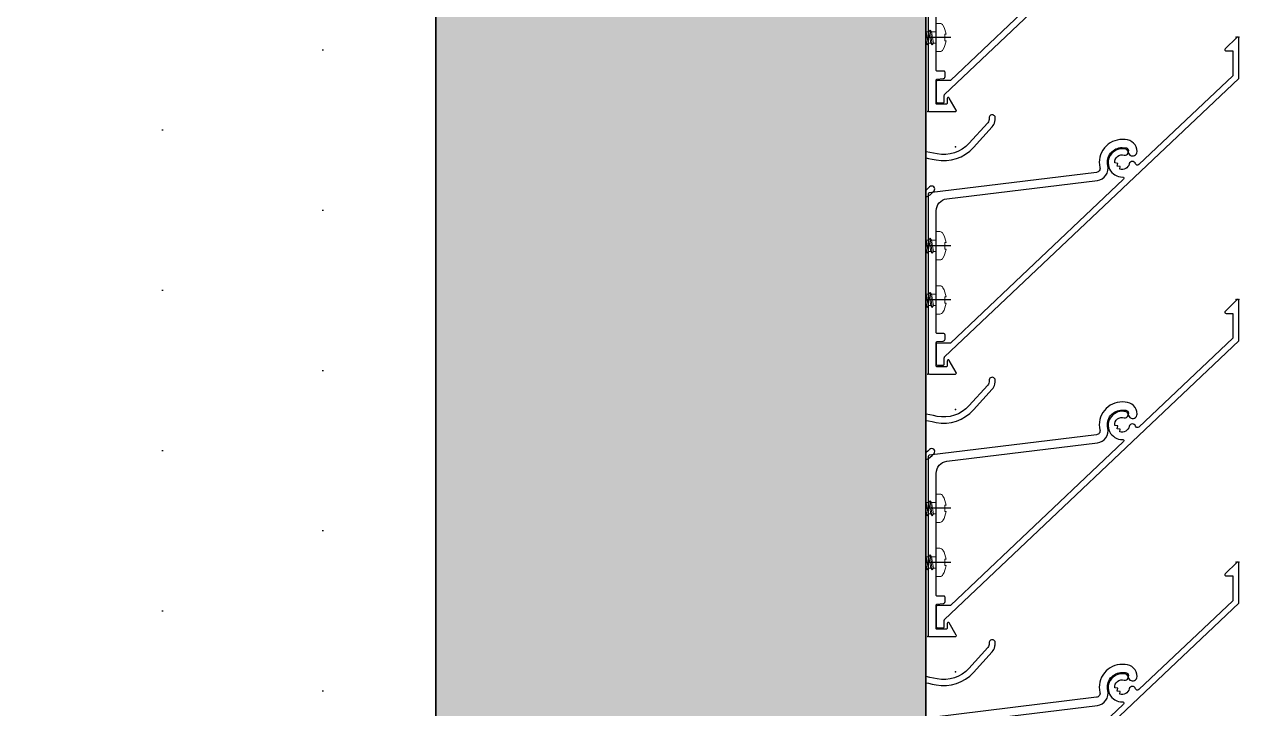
# Model space of a CAD drawing. Header units: millimetres. Extents: x -4391136 to -1798569, y -886572 to -291056.
# Drawn here: x -2446292.4 to -2445991.7, y -383723 to -383553.5 of the extents above; entities that cross this region are included whole.
import ezdxf

# ---------------------------------------------------------------- set-up
doc = ezdxf.new("R2010")
doc.units = ezdxf.units.MM
doc.set_wipeout_variables(frame=1)
doc.linetypes.add('CENTER', pattern=[50.8, 31.75, -6.35, 6.35, -6.35])
doc.linetypes.add('Xref-C-1-PP17-AR-2214-01-B$0$Hidden', pattern=[7.1438, 4.7625, -2.3813])
for name, color, linetype in [('000 - CONCRETE_COL_HATCH_', 7, 'Continuous'), ('000 - EXISTING_COLUMN_CUT_COLOR_5', 7, 'Continuous'), ('000 - EXISTING_CONCRETE_CUT_COLOR_5', 7, 'Continuous'), ('010 - ASPG_ACCESSORIES_MAIN_COLOR_1', 7, 'Continuous'), ('010 - ASPG_EXTR_MAIN_COLOR_2', 7, 'Continuous'), ('010 - ASPG_FLASHING_HATCH_', 7, 'Continuous'), ('010 - ASPG_FLASHING_MAIN_COLOR_2', 7, 'Continuous'), ('010 - ASPG_FLASHING_MAIN_COLOR_4', 7, 'Continuous'), ('010 - ASPG_FLASHING_WIPEOUT_', 7, 'Continuous'), ('010 - ASPG_FRAMING_MAIN_COLOR_2', 7, 'Continuous'), ('010 - ASPG_FRAMING_SUB_COLOR_2', 7, 'Continuous'), ('010 - ASPG_FRAMING_WIPEOUT_', 7, 'Continuous'), ('_PP-Dim', 7, 'Continuous'), ('BOLT & SCREW', 7, 'Continuous'), ('Center Line', 7, 'CENTER'), ('Xref-C-1-PP17-AR-2214-01-B$0$A-COLS', 7, 'Continuous'), ('Xref-C-1-PP17-AR-2214-01-B$0$A-COLS-E', 7, 'Continuous'), ('Xref-C-1-PP17-AR-2214-01-B$0$A-DETL-MBND', 7, 'Xref-C-1-PP17-AR-2214-01-B$0$Hidden'), ('Xref-C-1-PP17-AR-2214-01-B$0$A-FLOR-E', 7, 'Continuous'), ('Xref-C-1-PP17-AR-2214-01-B$0$S-BEAM', 7, 'Continuous'), ('Xref-C-1-PP17-AR-2214-01-B$0$WALL-E', 7, 'Continuous')]:
    doc.layers.add(name, color=color, linetype=linetype)
doc.layers.add('010 - ASPG_EXTR_DEF_SUB', color=7, linetype='Continuous', plot=False)
doc.layers.add('12-GRID', color=7, linetype='CENTER', lineweight=13)
doc.layers.add('SCREW', color=7, linetype='Continuous', lineweight=5)

# ---------------------------------------------------------------- blocks, each defined once
blk = doc.blocks.new('Xref-C-1-PP17-AR-2214-01-B$0$DPA-AR_Rectangular - 300x500-29835762-ENTRANCE 2 - LOWER ROOF FLOOR PLAN01-flat-1')
at = {"layer": 'Xref-C-1-PP17-AR-2214-01-B$0$A-COLS-E', "lineweight": 9}
h = blk.add_hatch(dxfattribs=at)
h.set_pattern_fill('ACET-2D-FP_3', style=0, pattern_type=2)
h.set_pattern_definition([(50, (2739792.75, 495928.95), (-459.03375, 385.17505), [76.2, -838.2]), (355, (2739792.75, 495928.95), (65.28253, 746.1827), [60.96, -670.56]), (100.451, (2739853.5, 495923.6), (-693.383, -127.89768), [64.76, -712.36]), (46.184, (2739792.75, 496132.15), (-648.5725, 622.30642), [114.3, -1257.3]), (96.636, (2739883.1, 496118.1), (-1050.5343, -122.21992), [97.14, -1068.54]), (351.184, (2739792.7, 496132.1), (172.19714, 1110.27497), [91.44, -1005.84]), (21, (2739894.35, 496081.35), (-214.74339, 559.42566), [76.2, -838.2]), (326, (2739894.35, 496081.35), (418.85394, 620.9765), [60.96, -670.56]), (71.451, (2739944.9, 496047.26), (-668.45247, 224.29692), [64.76, -712.36]), (37.5, (2739792.75, 495928.95), (-158.769242, 206.912105), [33.528, -628.904, 33.528, -1320.292]), (37.5, (2739792.75, 495928.95), (-158.769242, 206.912105), [-695.96, -647.192, 33.528, -639.572]), (7.5, (2739792.75, 495928.95), (-47.303606, 359.30656), [33.528, -354.584, 33.528, -870.204]), (7.5, (2739792.75, 495928.95), (-47.303606, 359.30656), [-421.64, -613.664, 33.528, -223.012]), (327.5, (2739566.18, 495928.95), (146.191164, 229.474162), [33.528, -220.472, 33.528, -1810.512]), (327.5, (2739566.18, 495928.95), (146.191164, 229.474162), [-287.528, -758.952, 33.528, -1018.032]), (317.5, (2739464.6, 495928.95), (321.09789, 350.41686), [33.528, -296.672, 33.528, -1239.52]), (317.5, (2739464.6, 495928.95), (321.09789, 350.41686), [-363.728, -492.76, 33.528, -713.232])])
h.paths.add_polyline_path([(10.46, -250), (150, -250), (150, 250), (-150, 250), (-150, -250)])
at = {"layer": 'Xref-C-1-PP17-AR-2214-01-B$0$A-COLS', "color": 7}
for p, q in [((150, 250), (-150, 250)), ((150, -250), (150, 250))]:
    blk.add_line(p, q, dxfattribs=at)
blk = doc.blocks.new('*U2736')
at = {"layer": '000 - CONCRETE_COL_HATCH_'}
h = blk.add_hatch(dxfattribs=at)
h.set_pattern_fill('AR-CONC', scale=0.5)
h.set_pattern_definition([(50, (0, -6e-15), (3.5863, -0.31376), [0.375, -4.125]), (355, (0, -6e-15), (-0.693757, 3.76096), [0.3, -3.3]), (100.4514, (0.299, -0.026), (2.892544, 3.4472), [0.3187, -3.50571]), (46.1842, (0, 1), (5.33621, -0.827596), [0.5625, -6.1875]), (96.6356, (0.4447, 0.931), (4.67331, 4.87059), [0.47805, -5.25857]), (351.1842, (0, 1), (4.67331, 4.87059), [0.45, -4.95]), (21, (0.5, 0.75), (2.984535, -2.013094), [0.375, -4.125]), (326, (0.5, 0.75), (1.216577, 3.62575), [0.3, -3.3]), (71.4514, (0.7487, 0.5822), (4.20111, 1.612656), [0.3187, -3.50571]), (37.5, (0, -6e-15), (0.060799, 1.664469), [0, -3.26, 0, -3.35, 0, -3.3125]), (7.5, (0, -6e-15), (1.315348, 1.972059), [0, -1.91, 0, -3.185, 0, -1.2625]), (327.5, (-1.115, -6e-15), (2.669112, -0.1127744), [0, -1.25, 0, -3.9, 0, -5.175]), (317.5, (-1.615, -6e-15), (2.91593, 0.500525), [0, -1.625, 0, -2.59, 0, -3.675])])
h.paths.add_polyline_path([(-250, -150), (250, -150), (250, 150), (-250, 150)])
at = {"layer": '000 - EXISTING_COLUMN_CUT_COLOR_5', "color": 7}
blk.add_lwpolyline([(-250, -150), (250, -150), (250, 150), (-250, 150)], close=True, dxfattribs=at)
blk = doc.blocks.new('W-1-PP17-ENT2_REV00_20260526-152612_EX_LOPF-1')
at = {"layer": 'Xref-C-1-PP17-AR-2214-01-B$0$A-DETL-MBND', "color": 7}
blk.add_line((970, -950.01), (970, -200), dxfattribs=at)
at = {"layer": 'Xref-C-1-PP17-AR-2214-01-B$0$A-FLOR-E', "color": 7}
blk.add_line((970, -950.01), (970, -200), dxfattribs=at)
at = {"layer": 'Xref-C-1-PP17-AR-2214-01-B$0$S-BEAM', "color": 7}
blk.add_line((970, -950.01), (970, -200), dxfattribs=at)
at = {"layer": 'Xref-C-1-PP17-AR-2214-01-B$0$WALL-E', "color": 7}
blk.add_line((970, -950.01), (970, -200), dxfattribs=at)
at = {"color": 7, "rotation": 270}
blk.add_blockref('Xref-C-1-PP17-AR-2214-01-B$0$DPA-AR_Rectangular - 300x500-29835762-ENTRANCE 2 - LOWER ROOF FLOOR PLAN01-flat-1', (720, -350), dxfattribs=at)
at = {"layer": '000 - EXISTING_CONCRETE_CUT_COLOR_5', "color": 7}
blk.add_blockref('*U2736', (720, -350), dxfattribs=at)
blk = doc.blocks.new('PZG35-9D5')
at = {"layer": 'Center Line', "color": 7}
blk.add_line((0, 3.73), (0, -10.53), dxfattribs=at)
at = {"layer": 'SCREW', "color": 7}
for p, q in [((-1.4, 0), (-1.4, -1.09)), ((1.4, 0), (1.4, -0.59)), ((-1.85, -1.4), (1.85, -0.9)), ((-1.85, -1.4), (-1.4, -1.09)), ((-1.85, -1.4), (-1.4, -1.71)), ((-1.85, -2.7), (1.85, -2.2)), ((-1.85, -2.7), (-1.4, -2.39)), ((-1.85, -2.7), (-1.4, -3.01)), ((-1.4, -1.09), (1.4, -0.59)), ((-1.4, -1.71), (1.4, -1.21)), ((-1.4, -1.71), (-1.4, -2.39)), ((-1.4, -2.39), (1.4, -1.89)), ((-1.4, -3.01), (1.4, -2.51)), ((1.85, -0.9), (1.4, -0.59)), ((1.85, -0.9), (1.4, -1.21)), ((1.4, -1.21), (1.4, -1.89)), ((1.85, -2.2), (1.4, -1.89)), ((1.85, -2.2), (1.4, -2.51)), ((1.4, -2.51), (1.4, -3.19)), ((-1.85, -4), (-1.4, -3.69)), ((-1.85, -4), (-0.99, -3.88)), ((-1.85, -4), (-1.4, -4.31)), ((-1.4, -3.01), (-1.4, -3.69)), ((-1.4, -3.69), (-0.84, -3.59)), ((-1.4, -4.31), (-1.18, -4.27)), ((-1.4, -4.31), (-1.4, -8.1)), ((0.56, -3.34), (1.4, -3.19)), ((0.71, -3.65), (1.85, -3.5)), ((0.71, -3.93), (1.4, -3.81)), ((0.71, -4.61), (1.4, -4.49)), ((0.71, -4.95), (1.85, -4.8)), ((0.71, -5.23), (1.4, -5.11)), ((1.85, -3.5), (1.4, -3.19)), ((1.85, -3.5), (1.4, -3.81)), ((1.4, -3.81), (1.4, -4.49)), ((1.85, -4.8), (1.4, -4.49)), ((1.85, -4.8), (1.4, -5.11)), ((1.4, -5.11), (1.4, -8.1)), ((0, -9.5), (-1.4, -8.1)), ((0, -9.5), (1.4, -8.1))]:
    blk.add_line(p, q, dxfattribs=at)
blk.add_lwpolyline([(0, -9.5), (0.71, -5.23), (0.71, -3.6, 0.417657), (0.41, -3.3, 0.108102), (-0.84, -3.59), (-1.4, -4.7)], format="xyb", dxfattribs=at)
blk = doc.blocks.new('*U3396')
at = {"layer": 'SCREW', "color": 7}
blk.add_lwpolyline([(3.03, 1.78, 0.09906), (0.8, 2.55), (0.8, 2.27), (-0.8, 2.27), (-0.8, 2.55, 0.09906), (-3.03, 1.78, 0.266588), (-3.5, 0.96), (-3.5, 0.2, 0.414214), (-3.3, 0), (3.3, 0, 0.414214), (3.5, 0.2), (3.5, 0.96, 0.266588)], format="xyb", close=True, dxfattribs=at)
blk.add_blockref('PZG35-9D5', (0, 0), dxfattribs=at)
blk = doc.blocks.new('*U3399')
at = {"color": 7}
blk.add_point((0, 0), dxfattribs=at)
at = {"layer": '010 - ASPG_ACCESSORIES_MAIN_COLOR_1', "color": 7}
blk.add_lwpolyline([(-39.7, -0.6, 0.414214), (-40, -0.9), (-40, -7.37, 0.57735), (-39.65, -7.57), (-36.64, -5.83, 0.767327), (-36.79, -5.3), (-37.9, -5.3, -0.414214), (-38.2, -5), (-38.2, -2.8, -0.414214), (-38, -2.6), (-32.18, -2.6, -0.388879), (-31.98, -2.78), (-31.85, -4.34, 0.388879), (-31.35, -4.8), (-30.3, -4.8, 0.414214), (-30, -4.5), (-30, -2.9, -0.414214), (-29.7, -2.6), (0.41, -2.6, -0.378969), (3.39, -5.24), (7.95, -42.52, 0.446593), (11.62, -45.08, -0.489802), (16.08, -48.68), (16.06, -49.36, -0.18248), (15.8, -50.02, -0.267949), (15.33, -50.17, 1.122115), (15.1, -52.34, 0.405004), (18.06, -49.4), (18.08, -48.72, 0.489805), (11.16, -43.13, -0.446597), (9.94, -42.28), (4.87, -0.85, 0.364176), (4.57, -0.6)], format="xyb", close=True, dxfattribs=at)
at = {"layer": '010 - ASPG_EXTR_DEF_SUB', "color": 7}
for p in [(-40, -0.5), (43.44, -76.9), (43.44, -77.5)]:
    blk.add_point(p, dxfattribs=at)
at = {"layer": '010 - ASPG_EXTR_MAIN_COLOR_2', "color": 7}
blk.add_lwpolyline([(11.37, -48.15), (11.47, -47.44), (12.18, -47.56), (12.29, -46.79, -0.535538), (14.19, -49.17, 0.991572), (15.66, -49.58, 1.157025), (8.79, -48.77, -0.688558), (8.27, -48.99), (-17.14, -22.17), (-32.34, -6.13), (-32.34, -2.9, 0.414312), (-32.64, -2.6), (-37.54, -2.6, 0.414116), (-37.84, -2.9), (-37.84, -4.3, 0.414214), (-37.54, -4.6), (-35.99, -4.6, -0.205895), (-35.77, -4.69), (33.23, -77.5), (43.14, -77.5, 0.668179), (43.36, -76.99), (40.52, -74.15, 0.668179), (40.01, -74.36), (40.01, -76), (33.87, -76), (11.86, -52.78, -0.558354), (12.08, -51.95, 0.766275), (12.04, -50.39, -0.438583), (10.71, -48.05)], format="xyb", close=True, dxfattribs=at)
at = {"layer": 'SCREW', "color": 7, "rotation": 180}
for p in [(-21.65, -2.5), (-8.24, -2.5)]:
    blk.add_blockref('*U3396', p, dxfattribs=at)
blk = doc.blocks.new('*U2000')
at = {"color": 7}
blk.add_wipeout([(995, 4), (60, 4), (60, 69.3), (995, 69.3)], dxfattribs=at).dxf.layer = '010 - ASPG_FRAMING_WIPEOUT_'
at = {"layer": '010 - ASPG_FRAMING_MAIN_COLOR_2', "color": 7}
blk.add_lwpolyline([(965, 69.3), (90, 69.3), (90, 6), (965, 6)], close=True, dxfattribs=at)
at = {"layer": '010 - ASPG_FRAMING_SUB_COLOR_2', "color": 7}
for points in [[(995, 4), (60, 4), (60, 69.3), (995, 69.3)], [(60, 2), (60, 4), (995, 4), (995, 2)]]:
    blk.add_lwpolyline(points, close=True, dxfattribs=at)
at = {"color": 7, "xscale": -1, "rotation": 180}
for p in [(685.77, 69.3), (750.77, 69.3), (815.77, 69.3), (880.77, 69.3)]:
    blk.add_blockref('*U3399', p, dxfattribs=at)
blk = doc.blocks.new('W-1-PP17-ENT2_REV00_20260528-225335_ASPG_UPPF')
at = {"color": 7, "xscale": -1, "rotation": 270}
blk.add_blockref('*U2000', (1018, -1205), dxfattribs=at)
blk = doc.blocks.new('*U3395')
at = {"layer": '12-GRID', "color": 7, "linetype": 'CENTER'}
for p, q in [((0, -6.2), (0, 2.2)), ((-4.2, -2), (4.2, -2))]:
    blk.add_line(p, q, dxfattribs=at)
at = {"layer": 'BOLT & SCREW', "color": 7}
for p, q in [((-0.55, -1.77), (-1.77, -1.56)), ((-0.55, -2.23), (-1.77, -2.44)), ((-0.46, -1.77), (-0.88, -1.56)), ((-0.46, -2.23), (-0.88, -2.44)), ((-0.23, -1.45), (-0.44, -0.23)), ((-0.23, -1.54), (-0.44, -1.12)), ((-0.23, -2.46), (-0.44, -2.88)), ((-0.23, -2.55), (-0.44, -3.77)), ((0.23, -1.45), (0.44, -0.23)), ((0.23, -1.54), (0.44, -1.12)), ((0.44, -2.88), (0.23, -2.46)), ((0.23, -2.55), (0.44, -3.77)), ((0.46, -1.77), (0.88, -1.56)), ((0.46, -2.23), (0.88, -2.44)), ((0.55, -1.77), (1.77, -1.56)), ((0.55, -2.23), (1.77, -2.44))]:
    blk.add_line(p, q, dxfattribs=at)
for points in [[(-1.77, -1.56), (-0.88, -1.56, 0.414214), (-0.44, -1.12), (-0.44, -0.23), (0.44, -0.23), (0.44, -1.12, 0.414214), (0.88, -1.56), (1.77, -1.56), (1.77, -2.44), (0.88, -2.44, 0.414214), (0.44, -2.88), (0.44, -3.77), (-0.44, -3.77), (-0.44, -2.88, 0.414214), (-0.88, -2.44), (-1.77, -2.44)], [(0.23, -2.46, -0.414214), (0.46, -2.23), (0.55, -2.23), (0.55, -1.77), (0.46, -1.77, -0.414214), (0.23, -1.54), (0.23, -1.45), (-0.23, -1.45), (-0.23, -1.54, -0.414214), (-0.46, -1.77), (-0.55, -1.77), (-0.55, -2.23), (-0.46, -2.23, -0.414214), (-0.23, -2.46), (-0.23, -2.55), (0.23, -2.55)]]:
    blk.add_lwpolyline(points, format="xyb", close=True, dxfattribs=at)
blk.add_circle((0, -2), 3.5, dxfattribs=at)
blk = doc.blocks.new('*U3046')
at = {"layer": '010 - ASPG_EXTR_DEF_SUB', "color": 7}
for p in [(585, 0), (650, 0), (715, 0)]:
    blk.add_point(p, dxfattribs=at)
at = {"layer": '010 - ASPG_EXTR_MAIN_COLOR_2', "color": 7}
for points in [[(574.8, 14.29, -0.014998), (581.92, 21.45, -0.738349), (584.92, 19.76, 0.004917), (581.81, 4.8, 0.263611), (584.88, -4.46), (590, -9.08, 0.125884), (591.27, -9.75, 0.044275), (592.09, -9.87, 1.107655), (592.13, -8.33, -0.215596), (591.02, -7.99), (585.89, -3.35, -0.263611), (583.28, 4.51, -0.004855), (586.34, 19.26, 0.23396), (585.82, 21.95, -0.24081), (585.71, 24.9, -0.104157), (585.78, 25), (587.99, 26.93, -0.229021), (590.7, 26.89, -0.381721), (595.27, 9.07, 0.977382), (596.62, 8.41, 0.361105), (592.41, 27.5, -0.496126), (592.44, 30.69, 0.003188), (594.06, 31.9, -0.002827), (595.56, 33.07, 0.077048), (628.74, 68.44, -0.247674), (628.99, 68.57), (630.98, 68.57, -0.044131), (631.47, 68.5, -0.125846), (633.96, 67.21, -0.098851), (634.82, 66.03, -0.205828), (634.79, 61.2, -0.115116), (631.37, 57.18, 0.822373), (632.46, 56.1, 0.109185), (636.15, 60.56, 0.208323), (636.19, 66.64, 0.100528), (634.97, 68.32, 0.145116), (631.29, 70.07), (615.76, 70.07, 0.433659), (615.46, 69.75), (615.84, 63.96, 0.082069), (615.86, 63.87, 0.720654), (617.33, 63.97, 0.079224), (617.34, 64.07), (617.07, 68.14, -0.433659), (617.47, 68.57), (625.86, 68.57, -0.607385), (626.35, 67.62, -0.045829), (607.78, 45.76, -0.560492), (607.29, 45.89, 0.31786), (604.21, 48.24, 0.953288), (604.08, 46.72, -2.423004), (602.26, 44.89, 0.952315), (600.74, 44.76, 0.300821), (602.89, 41.76, -0.560492), (602.98, 41.25, -0.019425), (593.62, 33.46, -0.552501), (593.15, 33.64, 0.344461), (589.99, 36.3, 0.952015), (589.86, 34.78, -2.423186), (588.04, 32.95, 0.952015), (586.52, 32.82, 0.2854), (588.49, 29.89, -0.553378), (588.56, 29.38, 0.030674), (573.46, 15.06, 0.4171)], [(756.35, 67.62, -0.045829), (737.78, 45.76, -0.560492), (737.29, 45.89, 0.31786), (734.21, 48.24, 0.953288), (734.08, 46.72, -2.423004), (732.26, 44.89, 0.952315), (730.74, 44.76, 0.300821), (732.89, 41.76, -0.560492), (732.98, 41.25, -0.019425), (723.62, 33.46, -0.552501), (723.15, 33.64, 0.344461), (719.99, 36.3, 0.952015), (719.86, 34.78, -2.423186), (718.04, 32.95, 0.952015), (716.52, 32.82, 0.2854), (718.49, 29.89, -0.553378), (718.56, 29.38, 0.030674), (703.46, 15.06, 0.4171), (704.11, 5.27, 0.935553), (705.1, 6.41, -0.43441), (704.8, 14.29, -0.014998), (711.92, 21.45, -0.738349), (714.92, 19.76, 0.004917), (711.81, 4.8, 0.263611), (714.88, -4.46), (720, -9.08, 0.125884), (721.27, -9.75, 0.044275), (722.09, -9.87, 1.107655), (722.13, -8.33, -0.215596), (721.02, -7.99), (715.89, -3.35, -0.263611), (713.28, 4.51, -0.004855), (716.34, 19.26, 0.23396), (715.82, 21.95, -0.24081), (715.71, 24.9, -0.104157), (715.78, 25), (717.99, 26.93, -0.229021), (720.7, 26.89, -0.381721), (725.27, 9.07, 0.977382), (726.62, 8.41, 0.361105), (722.41, 27.5, -0.496126), (722.44, 30.69, 0.003188), (724.06, 31.9, -0.002827), (725.56, 33.07, 0.077048), (758.74, 68.44, -0.247674)]]:
    blk.add_lwpolyline(points, format="xyb", dxfattribs=at)
blk.add_lwpolyline([(680.76, 70.07, 0.433659), (680.46, 69.75), (680.84, 63.96, 0.082069), (680.86, 63.87, 0.720654), (682.33, 63.97, 0.079224), (682.34, 64.07), (682.07, 68.14, -0.433659), (682.47, 68.57), (690.86, 68.57, -0.607385), (691.35, 67.62, -0.045829), (672.78, 45.76, -0.560492), (672.29, 45.89, 0.31786), (669.21, 48.24, 0.953288), (669.08, 46.72, -2.423004), (667.26, 44.89, 0.952315), (665.74, 44.76, 0.300821), (667.89, 41.76, -0.560492), (667.98, 41.25, -0.019425), (658.62, 33.46, -0.552501), (658.15, 33.64, 0.344461), (654.99, 36.3, 0.952015), (654.86, 34.78, -2.423186), (653.04, 32.95, 0.952015), (651.52, 32.82, 0.2854), (653.49, 29.89, -0.553378), (653.56, 29.38, 0.030674), (638.46, 15.06, 0.4171), (639.11, 5.27, 0.935553), (640.1, 6.41, -0.43441), (639.8, 14.29, -0.014998), (646.92, 21.45, -0.738349), (649.92, 19.76, 0.004917), (646.81, 4.8, 0.263611), (649.88, -4.46), (655, -9.08, 0.125884), (656.27, -9.75, 0.044275), (657.09, -9.87, 1.107655), (657.13, -8.33, -0.215596), (656.02, -7.99), (650.89, -3.35, -0.263611), (648.28, 4.51, -0.004855), (651.34, 19.26, 0.23396), (650.82, 21.95, -0.24081), (650.71, 24.9, -0.104157), (650.78, 25), (652.99, 26.93, -0.229021), (655.7, 26.89, -0.381721), (660.27, 9.07, 0.977382), (661.62, 8.41, 0.361105), (657.41, 27.5, -0.496126), (657.44, 30.69, 0.003188), (659.06, 31.9, -0.002827), (660.56, 33.07, 0.077048), (693.74, 68.44, -0.247674), (693.99, 68.57), (695.98, 68.57, -0.044131), (696.47, 68.5, -0.125846), (698.96, 67.21, -0.098851), (699.82, 66.03, -0.205828), (699.79, 61.2, -0.115116), (696.37, 57.18, 0.822373), (697.46, 56.1, 0.109185), (701.15, 60.56, 0.208323), (701.19, 66.64, 0.100528), (699.97, 68.32, 0.145116), (696.29, 70.07)], format="xyb", close=True, dxfattribs=at)
at = {"color": 7, "rotation": 179.999999999989}
for p in [(604.09, 42.89), (669.09, 42.89), (734.09, 42.89), (589.87, 30.95), (654.87, 30.95), (719.87, 30.95)]:
    blk.add_blockref('*U3395', p, dxfattribs=at)
blk = doc.blocks.new('*U3470')
at = {"color": 7}
blk.add_wipeout([(0, -52), (2501, -52), (2305, -248), (0, -248)], dxfattribs=at).dxf.layer = '010 - ASPG_FLASHING_WIPEOUT_'
at = {"layer": '010 - ASPG_FLASHING_HATCH_'}
h = blk.add_hatch(dxfattribs=at)
h.set_pattern_fill('DOTS', scale=0.5)
h.set_pattern_definition([(0, (0, 0), (19.84375, 39.6875), [0, -39.6875])])
h.paths.add_polyline_path([(0, -52), (2501, -52), (2305, -248), (0, -248)])
at = {"layer": '010 - ASPG_FLASHING_MAIN_COLOR_2', "color": 7}
blk.add_lwpolyline([(0, -52), (2501, -52), (2305, -248), (0, -248)], close=True, dxfattribs=at)
at = {"color": 7}
blk.add_wipeout([(0, 69.3), (2622.3, 69.3), (2501, -52), (0, -52)], dxfattribs=at).dxf.layer = '010 - ASPG_FLASHING_WIPEOUT_'
at = {"layer": '010 - ASPG_FLASHING_HATCH_'}
h = blk.add_hatch(dxfattribs=at)
h.set_pattern_fill('DOTS', scale=0.1)
h.set_pattern_definition([(0, (0, 0), (3.96875, 7.9375), [0, -7.9375])])
h.paths.add_polyline_path([(0, 69.3), (2622.3, 69.3), (2501, -52), (0, -52)])
at = {"layer": '010 - ASPG_FLASHING_MAIN_COLOR_4', "color": 7}
blk.add_lwpolyline([(0, 69.3), (2622.3, 69.3), (2501, -52), (0, -52)], close=True, dxfattribs=at)
blk = doc.blocks.new('*U3471')
at = {"color": 7}
blk.add_wipeout([(0, -52), (900.45, -52), (654.45, -298), (0, -298)], dxfattribs=at).dxf.layer = '010 - ASPG_FLASHING_WIPEOUT_'

msp = doc.modelspace()

# ---------------------------------------------------------------- block references
at = {"color": 7}
msp.add_blockref('W-1-PP17-ENT2_REV00_20260528-225335_ASPG_UPPF', (-2447156.51, -383210.87), dxfattribs=at)

# ---------------------------------------------------------------- next in the draw order: block references
at = {"color": 7, "rotation": 90}
msp.add_blockref('*U3046', (-2446061.85, -384298.87), dxfattribs=at)

# ---------------------------------------------------------------- next in the draw order: block references
at = {"layer": '_PP-Dim', "color": 7}
msp.add_blockref('W-1-PP17-ENT2_REV00_20260526-152612_EX_LOPF-1', (-2447156.51, -383210.87), dxfattribs=at)

# ---------------------------------------------------------------- next in the draw order: block references
at = {"color": 7, "xscale": -1, "rotation": 270}
msp.add_blockref('*U3470', (-2446138.51, -385915.87), dxfattribs=at)

# ---------------------------------------------------------------- next in the draw order: block references
at = {"color": 7}
msp.add_blockref('*U3471', (-2447090.96, -383362.87), dxfattribs=at)

doc.saveas('drawing.dxf')
